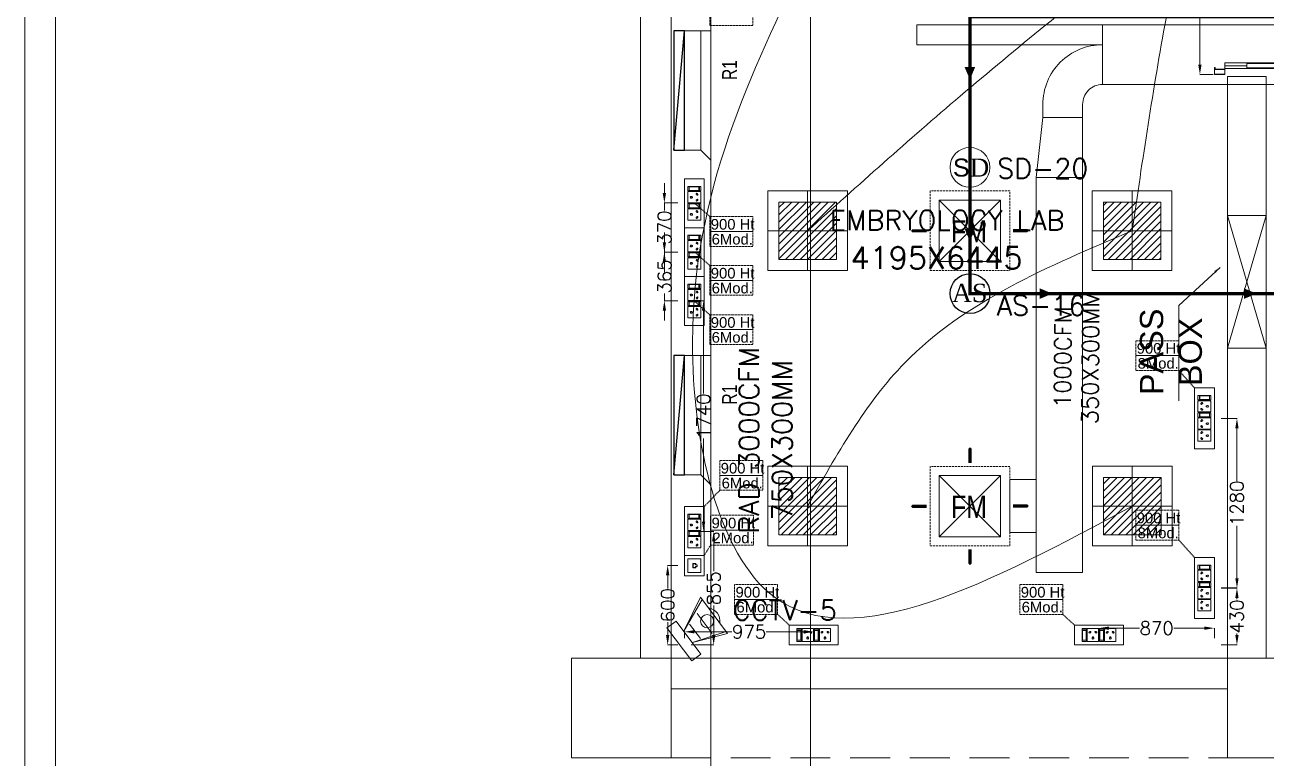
# Model space of a CAD drawing. Extents: x 3505867 to 4040009, y -660366 to -590408.
# Drawn here: x 3505867 to 3515224, y -613707 to -608179 of the extents above; entities that cross this region are included whole.
import ezdxf
from ezdxf.enums import TextEntityAlignment as Align

# ---------------------------------------------------------------- set-up
doc = ezdxf.new("R2010")
doc.units = 0
doc.header["$LTSCALE"] = 6
doc.header["$MEASUREMENT"] = 0
for name, pattern in [('1', [0]), ('CONTINU', [0]), ('DASHED', [0.75, 0.5, -0.25]), ('DASHED2', [0.375, 0.25, -0.125]), ('HIDDEN', [0.375, 0.25, -0.125])]:
    doc.linetypes.add(name, pattern=pattern)
doc.layers.get('0').update_dxf_attribs({"linetype": 'CONTINUOUS', "lineweight": 0})
doc.layers.get('Defpoints').update_dxf_attribs({"linetype": 'CONTINUOUS', "lineweight": 0})
for name, color, linetype, lineweight in [('0 Room description', 6, 'CONTINUOUS', 0), ('0 Room Dimensions', 7, 'CONTINUOUS', 0), ('Chajja', 7, 'CONTINUOUS', 0), ('COL', 5, 'CONTINUOUS', 0), ('DIM', 7, 'CONTINUOUS', 0), ('Double Leaf Door', 4, 'CONTINUOUS', 0), ('ELE- DBS', 1, 'CONTINUOUS', 0), ('ELE-8M 6-16A UPS SOCKET', 223, 'CONTINUOUS', 0), ('ELE-CABLE TRAY', 31, 'CONTINUOUS', 0), ('ELE. 2N0S OF 6-16 UPS SOCKETS', 191, 'CONTINUOUS', 0), ('ELE. DB', 1, 'CONTINUOUS', 0), ('ELE.LAN POINT', 3, 'CONTINUOUS', 0), ('FA-ABOVE SMOKE DETECTOR', 6, 'CONTINUOUS', 25), ('FA-BELOW SMOKE DERECTOR', 1, 'CONTINUOUS', 0), ('FA-FIRE TEXT', 7, 'CONTINUOUS', 0), ('LV.CC CEMARA', 66, 'CONTINUOUS', 0), ('MEP_HVAC_RA_DUCT', 1, 'CONTINUOUS', 0), ('MEP_HVAC_RA_RAISERS', 3, 'CONTINUOUS', 0), ('MEP_HVAC_SUPPLY_AIR_DUCT', 3, 'CONTINUOUS', 0), ('MEP_HVAC_SUPPLY_DIFFUSER', 5, 'CONTINUOUS', 0), ('MEP_HVAC_TEXT', 7, 'CONTINUOUS', 0), ('Supply Diffusers', 3, 'CONTINUOUS', 0), ('TEXT', 5, 'CONTINUOUS', 0), ('WALL', 10, 'CONTINUOUS', 0), ('WIN', 151, 'CONTINUOUS', 0)]:
    doc.layers.add(name, color=color, linetype=linetype, lineweight=lineweight)
for name, color, linetype, lineweight, true_color in [('CFT_LOOPING', 7, '1', 0, 0xd6d600), ('ELE-42W EMERGENCY DOWN LIGHT', 7, 'CONTINUOUS', 0, 0x608ec6), ('ELE-LIGHTING WIRING', 7, 'CONTINUOUS', 0, 0x63d7b6)]:
    doc.layers.add(name, color=color, linetype=linetype, lineweight=lineweight, true_color=true_color)
doc.layers.add('FA-LOOPING', color=200, linetype='CONTINUOUS')
doc.styles.add('ARIAL', font='arial.ttf')
doc.styles.add('ARIEL', font='sanss___.ttf', dxfattribs={"width": 0.75})
doc.styles.add('PDF Times New Roman', font='times.ttf')
doc.styles.add('ROMAN', font='arial.ttf', dxfattribs={"width": 0.8})
doc.styles.add('ROMANS', font='romans.shx')
doc.styles.add('SIMPLEX', font='SIMPLEX')
doc.styles.get("Standard").update_dxf_attribs({"font": 'SIMPLEX'})
doc.styles.add('VERDANA', font='verdana.ttf')
doc.dimstyles.new('AEPL1', dxfattribs={"dimtxt": 100, "dimasz": 75, "dimexe": 1.25, "dimexo": 50, "dimtad": 0, "dimdec": 0, "dimtxsty": 'ROMANS', "dimcen": 2.5, "dimclrd": 7, "dimclre": 7, "dimadec": 0, "dimazin": 0, "dimtfac": 1, "dimtdec": 0, "dimtmove": 0, "dimatfit": 3, "dimfxl": 1, "dimlwd": 0, "dimlwe": 0, "dimarcsym": 0})
doc.dimstyles.new('TEXT', dxfattribs={"dimscale": 0, "dimtxt": 500, "dimasz": 100, "dimexe": 75, "dimexo": 100, "dimgap": 50, "dimtad": 0, "dimdec": 0, "dimzin": 0, "dimdsep": 46, "dimtxsty": 'ARIAL', "dimblk": 'OBLIQUE', "dimcen": 0.09, "dimdle": 100, "dimclrd": 256, "dimclre": 256, "dimclrt": 6, "dimadec": 0, "dimazin": 0, "dimtfac": 1, "dimtdec": 0, "dimtofl": 0, "dimtmove": 2, "dimatfit": 3, "dimfxl": 1, "dimfrac": 2, "dimtolj": 1, "dimtzin": 0, "dimarcsym": 0})

# ---------------------------------------------------------------- blocks, each defined once
blk = doc.blocks.new('_Oblique')
at = {"color": 0, "linetype": 'ByBlock', "lineweight": -2}
blk.add_line((-0.5, -0.5), (0.5, 0.5), dxfattribs=at)
blk = doc.blocks.new('1500x80')
at = {"layer": 'Double Leaf Door'}
for points in [[(99336.2, -25417.9), (99341.1, -25417.9), (99341.1, -25121.4), (99336.2, -25121.4)], [(99379.8, -25121.4), (99374.8, -25121.4), (99374.8, -25417.9), (99379.8, -25417.9)], [(100704.2, -25121.4), (100709.2, -25121.4), (100709.2, -25417.9), (100704.2, -25417.9)], [(100747.8, -25417.9), (100742.9, -25417.9), (100742.9, -25121.4), (100747.8, -25121.4)]]:
    blk.add_hatch(color=6, dxfattribs=at).paths.add_polyline_path(points)
at = {"layer": 'Double Leaf Door', "color": 8}
for p, q in [((99336.2, -24983.1), (99323.7, -24983.1)), ((99336.2, -25581.8), (99336.2, -24927.6)), ((99336.2, -24927.6), (99379.8, -24927.6)), ((99336.2, -24983.1), (99336.2, -25005)), ((99358, -25121.4), (99358, -24927.6)), ((99379.8, -24927.6), (99379.8, -25581.8)), ((100747.8, -24927.6), (100704.2, -24927.6)), ((100704.2, -24927.6), (100704.2, -25581.8)), ((100726, -25121.4), (100726, -24927.6)), ((100747.8, -25581.8), (100747.8, -24927.6)), ((100747.8, -24983.1), (100760.3, -24983.1)), ((100747.8, -24983.1), (100747.8, -25005)), ((99321.8, -24985.1), (99321.8, -25003.1)), ((99323.7, -25005), (99336.2, -25005)), ((100760.3, -25005), (100747.8, -25005)), ((100762.2, -24985.1), (100762.2, -25003.1)), ((99358, -25581.8), (99358, -25417.9)), ((100726, -25581.8), (100726, -25417.9)), ((99292, -25581.8), (99292, -25661.8)), ((99332.2, -25581.8), (99292, -25581.8)), ((99294, -25583.8), (99294, -25659.8)), ((99330.2, -25583.8), (99294, -25583.8)), ((99330.2, -25658.9), (99330.2, -25583.8)), ((99332.2, -25656.9), (99332.2, -25581.8)), ((99379.8, -25581.8), (99336.2, -25581.8)), ((100704.2, -25581.8), (100747.8, -25581.8)), ((100751.8, -25656.9), (100751.8, -25581.8)), ((100751.8, -25581.8), (100792, -25581.8)), ((100753.8, -25658.9), (100753.8, -25583.8)), ((100753.8, -25583.8), (100790, -25583.8)), ((100790, -25583.8), (100790, -25659.8)), ((100792, -25581.8), (100792, -25661.8)), ((99292, -25661.8), (99332.2, -25661.8)), ((99294, -25659.8), (99332.2, -25659.8)), ((99342.1, -25658.9), (99330.2, -25658.9)), ((99344.1, -25656.9), (99332.2, -25656.9)), ((99332.2, -25659.8), (99342.1, -25659.8)), ((99332.2, -25661.8), (99344.1, -25661.8)), ((99342.1, -25659.8), (99342.1, -25658.9)), ((99344.1, -25661.8), (99344.1, -25656.9)), ((100739.9, -25661.8), (100739.9, -25656.9)), ((100739.9, -25656.9), (100751.8, -25656.9)), ((100751.8, -25661.8), (100739.9, -25661.8)), ((100741.9, -25659.8), (100741.9, -25658.9)), ((100741.9, -25658.9), (100753.8, -25658.9)), ((100751.8, -25659.8), (100741.9, -25659.8)), ((100790, -25659.8), (100751.8, -25659.8)), ((100792, -25661.8), (100751.8, -25661.8))]:
    blk.add_line(p, q, dxfattribs=at)
at = {"layer": 'Double Leaf Door', "color": 6}
for p, q in [((99379.8, -25121.4), (99336.2, -25121.4)), ((99336.2, -25121.4), (99336.2, -25417.9)), ((99341.1, -25417.9), (99341.1, -25121.4)), ((99374.8, -25417.9), (99374.8, -25121.4)), ((99379.8, -25417.9), (99379.8, -25121.4)), ((100704.2, -25417.9), (100704.2, -25121.4)), ((100704.2, -25121.4), (100747.8, -25121.4)), ((100709.2, -25417.9), (100709.2, -25121.4)), ((100742.9, -25417.9), (100742.9, -25121.4)), ((100747.8, -25121.4), (100747.8, -25417.9)), ((99336.2, -25417.9), (99379.8, -25417.9)), ((100747.8, -25417.9), (100704.2, -25417.9))]:
    blk.add_line(p, q, dxfattribs=at)
at = {"layer": 'Double Leaf Door', "color": 6, "ltscale": 100}
for p, q in [((99374.8, -25121.4), (99374.8, -25417.9)), ((100709.2, -25121.4), (100709.2, -25417.9))]:
    blk.add_line(p, q, dxfattribs=at)
at = {"layer": 'Double Leaf Door', "color": 6}
for points in [[(99336.2, -25121.4), (99336.2, -25417.9), (99341.1, -25417.9), (99341.1, -25121.4), (99336.2, -25121.4)], [(99379.8, -25121.4), (99379.8, -25417.9), (99374.8, -25417.9), (99374.8, -25121.4), (99379.8, -25121.4)], [(100704.2, -25121.4), (100704.2, -25417.9), (100709.2, -25417.9), (100709.2, -25121.4), (100704.2, -25121.4)], [(100747.8, -25121.4), (100747.8, -25417.9), (100742.9, -25417.9), (100742.9, -25121.4), (100747.8, -25121.4)]]:
    blk.add_lwpolyline(points, dxfattribs=at)
at = {"layer": 'Double Leaf Door', "ltscale": 5000}
for points in [[(99336.2, -25121.4), (99336.2, -25417.9), (99341.1, -25417.9), (99341.1, -25121.4), (99336.2, -25121.4)], [(100747.8, -25121.4), (100747.8, -25417.9), (100742.9, -25417.9), (100742.9, -25121.4), (100747.8, -25121.4)]]:
    blk.add_lwpolyline(points, dxfattribs=at)
at = {"layer": 'Double Leaf Door', "color": 8}
for centre, radius, start, end in [((99323.7, -24985.1), 1.98, 90, 180), ((99175.8, -25796.3), 892.3, 13.90597, 76.78637), ((100908.2, -25796.3), 892.3, 103.21363, 166.09403), ((100760.3, -24985.1), 1.98, 0, 90), ((99321.8, -24994.1), 3.72, 90, 270), ((99323.7, -25003.1), 1.98, 180, 270), ((100760.3, -25003.1), 1.98, 270, 0), ((100762.2, -24994.1), 3.72, 270, 90)]:
    blk.add_arc(centre, radius, start, end, dxfattribs=at)
blk = doc.blocks.new('*D610')
at = {"layer": 'Defpoints', "color": 0, "linetype": 'ByBlock', "transparency": 16777216}
for p in [(-29068.9, 6885.2), (-28920, 6885.2), (-28920, 5385.2)]:
    blk.add_point(p, dxfattribs=at)
at = {"layer": 'DIM', "color": 7, "linetype": 'ByBlock', "lineweight": 0, "transparency": 16777216}
for p, q in [((-28970, 6885.2), (-29070.1, 6885.2)), ((-29068.9, 6810.2), (-29068.9, 6304.8)), ((-29068.9, 5460.2), (-29068.9, 5965.5)), ((-28970, 5385.2), (-29070.1, 5385.2))]:
    blk.add_line(p, q, dxfattribs=at)
at = {"layer": 'DIM', "color": 7, "linetype": 'ByBlock', "transparency": 16777216}
for points in [[(-29081.4, 6810.2), (-29056.4, 6810.2), (-29068.9, 6885.2)], [(-29081.4, 5460.2), (-29056.4, 5460.2), (-29068.9, 5385.2)]]:
    blk.add_solid(points, dxfattribs=at)
at = {"layer": 'DIM', "color": 0, "linetype": 'ByBlock', "transparency": 16777216, "insert": (-29068.9, 6135.2), "char_height": 100, "attachment_point": 5, "rotation": 90, "style": 'ROMANS'}
blk.add_mtext('1500', dxfattribs=at)
blk = doc.blocks.new('5Y3AQY')
at = {"layer": 'ELE. 2N0S OF 6-16 UPS SOCKETS', "color": 72, "lineweight": 0}
for p, q in [((-311.5, -26.5), (-277.7, -26.5)), ((-311.5, -123.5), (-311.5, -26.5)), ((-311.5, -123.5), (-311.5, -26.5)), ((-308.7, -37), (-280.5, -37)), ((-308.7, -113), (-308.7, -37)), ((-308.7, -40.4), (-280.5, -40.4)), ((-280.5, -37), (-280.5, -113)), ((-277.7, -26.5), (-277.7, -123.5)), ((-272.1, -26.5), (-272.1, -123.5)), ((-187.1, -26.5), (-272.1, -26.5)), ((-187.1, -123.5), (-187.1, -26.5)), ((-181.4, -26.5), (-147.6, -26.5)), ((-181.4, -123.5), (-181.4, -26.5)), ((-181.4, -123.5), (-181.4, -26.5)), ((-178.6, -37), (-150.4, -37)), ((-178.6, -113), (-178.6, -37)), ((-178.6, -40.4), (-150.4, -40.4)), ((-150.4, -37), (-150.4, -113)), ((-147.6, -26.5), (-147.6, -123.5)), ((-57, -26.5), (-142, -26.5)), ((-142, -26.5), (-142, -123.5)), ((-57, -123.5), (-57, -26.5)), ((-311.5, -123.5), (-277.7, -123.5)), ((-277.7, -123.5), (-311.5, -123.5)), ((-280.5, -113), (-308.7, -113)), ((-272.1, -123.5), (-187.1, -123.5)), ((-181.4, -123.5), (-147.6, -123.5)), ((-147.6, -123.5), (-181.4, -123.5)), ((-150.4, -113), (-178.6, -113)), ((-142, -123.5), (-57, -123.5))]:
    blk.add_line(p, q, dxfattribs=at)
blk.add_lwpolyline([(-368.5, 0), (0, 0), (0, -150), (-368.5, -150)], close=True, dxfattribs=at)
for centre, radius, start, end in [((-253.8, -56.1), 5.7, 87.48997, 354.73109), ((-249.3, -52.1), 4.6, 284.90486, 157.31619), ((-229.6, -92.3), 4.22, 341.40312, 198.59688), ((-209.8, -52.1), 4.6, 22.68381, 255.09514), ((-205.3, -56.1), 5.7, 185.26891, 92.51003), ((-123.7, -56.1), 5.7, 87.48997, 354.73109), ((-119.2, -52.1), 4.6, 284.90486, 157.31619), ((-99.5, -92.3), 4.22, 341.40312, 198.59688), ((-79.7, -52.1), 4.6, 22.68381, 255.09514), ((-75.2, -56.1), 5.7, 185.26891, 92.51003), ((-229.6, -99), 6.62, 127.15837, 52.84163), ((-99.5, -99), 6.62, 127.15837, 52.84163)]:
    blk.add_arc(centre, radius, start, end, dxfattribs=at)
blk = doc.blocks.new('543E')
at = {"layer": 'ELE. 2N0S OF 6-16 UPS SOCKETS', "color": 72, "linetype": 'ByBlock', "lineweight": 0}
for p, q in [((-123.5, -57), (-123.5, -90.8)), ((-26.5, -57), (-123.5, -57)), ((-26.5, -57), (-123.5, -57)), ((-123.5, -90.8), (-26.5, -90.8)), ((-113, -59.8), (-113, -88)), ((-37, -59.8), (-113, -59.8)), ((-113, -88), (-37, -88)), ((-109.6, -59.8), (-109.6, -88)), ((-37, -88), (-37, -59.8)), ((-26.5, -57), (-26.5, -90.8)), ((-26.5, -90.8), (-26.5, -57)), ((-123.5, -96.4), (-26.5, -96.4)), ((-123.5, -181.4), (-123.5, -96.4)), ((-26.5, -181.4), (-123.5, -181.4)), ((-123.5, -187.1), (-123.5, -220.9)), ((-26.5, -187.1), (-123.5, -187.1)), ((-26.5, -187.1), (-123.5, -187.1)), ((-26.5, -96.4), (-26.5, -181.4)), ((-26.5, -187.1), (-26.5, -220.9)), ((-26.5, -220.9), (-26.5, -187.1)), ((-123.5, -220.9), (-26.5, -220.9)), ((-123.5, -311.5), (-123.5, -226.5)), ((-123.5, -226.5), (-26.5, -226.5)), ((-113, -189.9), (-113, -218)), ((-37, -189.9), (-113, -189.9)), ((-113, -218), (-37, -218)), ((-109.6, -189.9), (-109.6, -218)), ((-37, -218), (-37, -189.9)), ((-26.5, -226.5), (-26.5, -311.5)), ((-26.5, -311.5), (-123.5, -311.5)), ((-123.5, -402.2), (-123.5, -317.1)), ((-123.5, -317.1), (-26.5, -317.1)), ((-26.5, -317.1), (-26.5, -402.2)), ((-26.5, -402.2), (-123.5, -402.2))]:
    blk.add_line(p, q, dxfattribs=at)
blk.add_lwpolyline([(-150, 0), (-150, -459.1), (0, -459.1), (0, 0)], close=True, dxfattribs=at)
for centre, radius, start, end in [((-97.9, -119.2), 4.6, 112.68381, 345.09514), ((-97.9, -158.6), 4.6, 14.90486, 247.31619), ((-93.9, -114.7), 5.7, 275.26891, 182.51003), ((-93.9, -163.1), 5.7, 177.48997, 84.73109), ((-57.7, -138.9), 4.22, 71.40312, 288.59688), ((-51, -138.9), 6.62, 217.15837, 142.84163), ((-97.9, -249.3), 4.6, 112.68381, 345.09514), ((-93.9, -244.8), 5.7, 275.26891, 182.51003), ((-57.7, -269), 4.22, 71.40312, 288.59688), ((-51, -269), 6.62, 217.15837, 142.84163), ((-97.9, -288.7), 4.6, 14.90486, 247.31619), ((-97.9, -339.9), 4.6, 112.68381, 345.09514), ((-93.9, -293.2), 5.7, 177.48997, 84.73109), ((-93.9, -335.4), 5.7, 275.26891, 182.51003), ((-57.7, -359.7), 4.22, 71.40312, 288.59688), ((-51, -359.7), 6.62, 217.15837, 142.84163), ((-97.9, -379.4), 4.6, 14.90486, 247.31619), ((-93.9, -383.9), 5.7, 177.48997, 84.73109)]:
    blk.add_arc(centre, radius, start, end, dxfattribs=at)
blk = doc.blocks.new('*D425')
at = {"layer": 'Defpoints', "color": 0, "linetype": 'ByBlock', "transparency": 16777216}
for p in [(4845, 2557.9), (4845, 1277.6), (5015.2, 1277.6)]:
    blk.add_point(p, dxfattribs=at)
at = {"layer": 'ELE-CABLE TRAY', "color": 7, "linetype": 'ByBlock', "lineweight": 0, "transparency": 16777216}
for p, q in [((4895, 2557.9), (5016.4, 2557.9)), ((5015.2, 2482.9), (5015.2, 2087.4)), ((5015.2, 1352.6), (5015.2, 1748.1)), ((4895, 1277.6), (5016.4, 1277.6))]:
    blk.add_line(p, q, dxfattribs=at)
at = {"layer": 'ELE-CABLE TRAY', "color": 7, "linetype": 'ByBlock', "transparency": 16777216}
for points in [[(5027.7, 2482.9), (5002.7, 2482.9), (5015.2, 2557.9)], [(5002.7, 1352.6), (5027.7, 1352.6), (5015.2, 1277.6)]]:
    blk.add_solid(points, dxfattribs=at)
at = {"layer": 'ELE-CABLE TRAY', "color": 0, "linetype": 'ByBlock', "transparency": 16777216, "insert": (5015.2, 1917.7), "char_height": 100, "attachment_point": 5, "rotation": 90, "style": 'ROMANS'}
blk.add_mtext('1280', dxfattribs=at)
blk = doc.blocks.new('*D426')
at = {"layer": 'Defpoints', "color": 0, "linetype": 'ByBlock', "transparency": 16777216}
for p in [(4845, 1279.6), (4845, 850), (5015.2, 850)]:
    blk.add_point(p, dxfattribs=at)
at = {"layer": 'ELE-CABLE TRAY', "color": 7, "linetype": 'ByBlock', "lineweight": 0, "transparency": 16777216}
for p, q in [((4895, 1279.6), (5016.4, 1279.6)), ((5015.2, 1204.6), (5015.2, 1194)), ((4895, 850), (5016.4, 850)), ((5015.2, 925), (5015.2, 935.6))]:
    blk.add_line(p, q, dxfattribs=at)
at = {"layer": 'ELE-CABLE TRAY', "color": 7, "linetype": 'ByBlock', "transparency": 16777216}
for points in [[(5027.7, 1204.6), (5002.7, 1204.6), (5015.2, 1279.6)], [(5002.7, 925), (5027.7, 925), (5015.2, 850)]]:
    blk.add_solid(points, dxfattribs=at)
at = {"layer": 'ELE-CABLE TRAY', "color": 0, "linetype": 'ByBlock', "transparency": 16777216, "insert": (5015.2, 1064.8), "char_height": 100, "attachment_point": 5, "rotation": 90, "style": 'ROMANS'}
blk.add_mtext('430', dxfattribs=at)
blk = doc.blocks.new('*D427')
at = {"layer": 'Defpoints', "color": 0, "linetype": 'ByBlock', "transparency": 16777216}
for p in [(3975, 976.6), (3975, 850), (4845, 850)]:
    blk.add_point(p, dxfattribs=at)
at = {"layer": 'ELE-CABLE TRAY', "color": 7, "linetype": 'ByBlock', "lineweight": 0, "transparency": 16777216}
for p, q in [((3975, 900), (3975, 977.8)), ((4050, 976.6), (4280.8, 976.6)), ((4770, 976.6), (4539.2, 976.6)), ((4845, 900), (4845, 977.8))]:
    blk.add_line(p, q, dxfattribs=at)
at = {"layer": 'ELE-CABLE TRAY', "color": 7, "linetype": 'ByBlock', "transparency": 16777216}
for points in [[(4050, 989.1), (4050, 964.1), (3975, 976.6)], [(4770, 964.1), (4770, 989.1), (4845, 976.6)]]:
    blk.add_solid(points, dxfattribs=at)
at = {"layer": 'ELE-CABLE TRAY', "color": 0, "linetype": 'ByBlock', "transparency": 16777216, "insert": (4410, 976.6), "char_height": 100, "attachment_point": 5, "style": 'ROMANS'}
blk.add_mtext('870', dxfattribs=at)
blk = doc.blocks.new('*D428')
at = {"layer": 'Defpoints', "color": 0, "linetype": 'ByBlock', "transparency": 16777216}
for p in [(1825, 949.2), (850, 850), (1825, 850)]:
    blk.add_point(p, dxfattribs=at)
at = {"layer": 'ELE-CABLE TRAY', "color": 7, "linetype": 'ByBlock', "lineweight": 0, "transparency": 16777216}
for p, q in [((850, 900), (850, 950.5)), ((925, 949.2), (1208.3, 949.2)), ((1750, 949.2), (1466.7, 949.2)), ((1825, 900), (1825, 950.5))]:
    blk.add_line(p, q, dxfattribs=at)
at = {"layer": 'ELE-CABLE TRAY', "color": 7, "linetype": 'ByBlock', "transparency": 16777216}
for points in [[(925, 961.7), (925, 936.7), (850, 949.2)], [(1750, 936.7), (1750, 961.7), (1825, 949.2)]]:
    blk.add_solid(points, dxfattribs=at)
at = {"layer": 'ELE-CABLE TRAY', "color": 0, "linetype": 'ByBlock', "transparency": 16777216, "insert": (1337.5, 949.2), "char_height": 100, "attachment_point": 5, "style": 'ROMANS'}
blk.add_mtext('975', dxfattribs=at)
blk = doc.blocks.new('*D429')
at = {"layer": 'Defpoints', "color": 0, "linetype": 'ByBlock', "transparency": 16777216}
for p in [(850, 1704.9), (1070.7, 1704.9), (850, 850)]:
    blk.add_point(p, dxfattribs=at)
at = {"layer": 'ELE-CABLE TRAY', "color": 7, "linetype": 'ByBlock', "lineweight": 0, "transparency": 16777216}
for p, q in [((900, 1704.9), (1071.9, 1704.9)), ((1070.7, 1629.9), (1070.7, 1406.6)), ((1070.7, 925), (1070.7, 1148.2)), ((900, 850), (1071.9, 850))]:
    blk.add_line(p, q, dxfattribs=at)
at = {"layer": 'ELE-CABLE TRAY', "color": 7, "linetype": 'ByBlock', "transparency": 16777216}
for points in [[(1083.2, 1629.9), (1058.2, 1629.9), (1070.7, 1704.9)], [(1058.2, 925), (1083.2, 925), (1070.7, 850)]]:
    blk.add_solid(points, dxfattribs=at)
at = {"layer": 'ELE-CABLE TRAY', "color": 0, "linetype": 'ByBlock', "transparency": 16777216, "insert": (1070.7, 1277.4), "char_height": 100, "attachment_point": 5, "rotation": 90, "style": 'ROMANS'}
blk.add_mtext('855', dxfattribs=at)
blk = doc.blocks.new('*D430')
at = {"layer": 'Defpoints', "color": 0, "linetype": 'ByBlock', "transparency": 16777216}
for p in [(850, 3444.7), (994.4, 3444.7), (850, 1704.9)]:
    blk.add_point(p, dxfattribs=at)
at = {"layer": 'ELE-CABLE TRAY', "color": 7, "linetype": 'ByBlock', "lineweight": 0, "transparency": 16777216}
for p, q in [((900, 3444.7), (995.6, 3444.7)), ((994.4, 3369.7), (994.4, 2744.5)), ((994.4, 1779.9), (994.4, 2405.1)), ((900, 1704.9), (995.6, 1704.9))]:
    blk.add_line(p, q, dxfattribs=at)
at = {"layer": 'ELE-CABLE TRAY', "color": 7, "linetype": 'ByBlock', "transparency": 16777216}
for points in [[(1006.9, 3369.7), (981.9, 3369.7), (994.4, 3444.7)], [(981.9, 1779.9), (1006.9, 1779.9), (994.4, 1704.9)]]:
    blk.add_solid(points, dxfattribs=at)
at = {"layer": 'ELE-CABLE TRAY', "color": 0, "linetype": 'ByBlock', "transparency": 16777216, "insert": (994.4, 2574.8), "char_height": 100, "attachment_point": 5, "rotation": 90, "style": 'ROMANS'}
blk.add_mtext('1740', dxfattribs=at)
blk = doc.blocks.new('*D431')
at = {"layer": 'Defpoints', "color": 0, "linetype": 'ByBlock', "transparency": 16777216}
for p in [(699, 3810.2), (850, 3810.2), (850, 3444.7)]:
    blk.add_point(p, dxfattribs=at)
at = {"layer": 'ELE-CABLE TRAY', "color": 7, "linetype": 'ByBlock', "lineweight": 0, "transparency": 16777216}
for p, q in [((699, 3885.2), (699, 3960.2)), ((800, 3810.2), (697.8, 3810.2)), ((699, 3810.2), (699, 3756.6)), ((699, 3444.7), (699, 3498.2)), ((800, 3444.7), (697.8, 3444.7)), ((699, 3369.7), (699, 3294.7))]:
    blk.add_line(p, q, dxfattribs=at)
at = {"layer": 'ELE-CABLE TRAY', "color": 7, "linetype": 'ByBlock', "transparency": 16777216}
for points in [[(686.5, 3885.2), (711.5, 3885.2), (699, 3810.2)], [(711.5, 3369.7), (686.5, 3369.7), (699, 3444.7)]]:
    blk.add_solid(points, dxfattribs=at)
at = {"layer": 'ELE-CABLE TRAY', "color": 0, "linetype": 'ByBlock', "transparency": 16777216, "insert": (699, 3627.4), "char_height": 100, "attachment_point": 5, "rotation": 90, "style": 'ROMANS'}
blk.add_mtext('365', dxfattribs=at)
blk = doc.blocks.new('*D432')
at = {"layer": 'Defpoints', "color": 0, "linetype": 'ByBlock', "transparency": 16777216}
for p in [(699, 4181.7), (850, 4181.7), (850, 3811.2)]:
    blk.add_point(p, dxfattribs=at)
at = {"layer": 'ELE-CABLE TRAY', "color": 7, "linetype": 'ByBlock', "lineweight": 0, "transparency": 16777216}
for p, q in [((699, 4256.7), (699, 4331.7)), ((800, 4181.7), (697.8, 4181.7)), ((699, 4181.7), (699, 4125.6)), ((699, 3811.2), (699, 3867.2)), ((800, 3811.2), (697.8, 3811.2)), ((699, 3736.2), (699, 3661.2))]:
    blk.add_line(p, q, dxfattribs=at)
at = {"layer": 'ELE-CABLE TRAY', "color": 7, "linetype": 'ByBlock', "transparency": 16777216}
for points in [[(686.5, 4256.7), (711.5, 4256.7), (699, 4181.7)], [(711.5, 3736.2), (686.5, 3736.2), (699, 3811.2)]]:
    blk.add_solid(points, dxfattribs=at)
at = {"layer": 'ELE-CABLE TRAY', "color": 0, "linetype": 'ByBlock', "transparency": 16777216, "insert": (699, 3996.4), "char_height": 100, "attachment_point": 5, "rotation": 90, "style": 'ROMANS'}
blk.add_mtext('370', dxfattribs=at)
blk = doc.blocks.new('54W EME')
at = {"layer": 'ELE-42W EMERGENCY DOWN LIGHT'}
h = blk.add_hatch(dxfattribs=at)
h.set_pattern_fill('ANSI31', color=8, scale=312.5, style=0)
h.paths.add_polyline_path([(-216.4, -216.4), (-216.4, 216.4), (216.4, 216.4), (216.4, -216.4)])
for p, q in [((0, 300), (0, -300)), ((-300, 0), (300, 0))]:
    blk.add_line(p, q, dxfattribs=at)
for points in [[(-300, -300), (-300, 300), (300, 300), (300, -300)], [(-216.4, -216.4), (-216.4, 216.4), (216.4, 216.4), (216.4, -216.4)]]:
    blk.add_lwpolyline(points, close=True, dxfattribs=at)
blk = doc.blocks.new('WETRWER')
at = {"layer": 'ELE-LIGHTING WIRING', "color": 254, "linetype": 'ByBlock'}
for points in [[(-22807.2, 7064.3), (-23064.5, 5807.4), (-23320, 4207.7)], [(-25766, 6283.7), (-26633.8, 3368.5), (-26015.8, 1445.6), (-23318.6, 2131.7)], [(-23320, 6283.7), (-24616, 5222.7), (-25766, 4207.7)], [(-25766, 2131.7), (-25032.5, 3213), (-23320, 4207.7)]]:
    blk.add_spline(points, degree=3, dxfattribs=at)
at = {"layer": 'ELE-42W EMERGENCY DOWN LIGHT', "linetype": 'ByBlock'}
for p in [(-25766, 4207.7), (-23320, 4207.7), (-25766, 2131.7), (-23318.6, 2131.7)]:
    blk.add_blockref('54W EME', p, dxfattribs=at)
blk = doc.blocks.new('CC CEMARA')
at = {"layer": 'LV.CC CEMARA', "linetype": 'ByBlock'}
for p, q in [((46.7, -104.5), (105.3, -34.9)), ((239.6, -66.6), (64.7, -12.2)), ((232.1, -75.7), (64.7, -12.2)), ((81.3, -159.1), (162.8, -62.4)), ((94.5, -242.4), (18.6, -67.1)), ((18.6, -67.1), (104.2, -230.6)), ((94.5, -242.4), (239.6, -66.6))]:
    blk.add_line(p, q, dxfattribs=at)
blk.add_lwpolyline([(110.8, 42.8), (66.4, 79.7), (-66.4, -79.7), (-22, -116.7)], close=True, dxfattribs=at)
blk.add_circle((133.5, -123.5), 32.9, dxfattribs=at)
blk.add_arc((131.6, -123.6), 66.7, 275.37023, 5.54124, dxfattribs=at)
blk = doc.blocks.new('Voice')
at = {"layer": 'ELE.LAN POINT', "color": 6}
for points in [[(0, -31.8), (127.9, -31.8), (127.9, 92), (0, 92)], [(21.9, -10), (106, -10), (106, 70.1), (21.9, 70.1)], [(77.3, 21.4), (69.7, 21.4), (69.7, 11.7), (58.1, 11.7), (58.1, 21.4), (50.6, 21.4), (50.6, 38.7), (77.3, 38.7)], [(75.9, 22.8), (68.4, 22.8), (68.4, 13), (59.5, 13), (59.5, 22.8), (52, 22.8), (52, 37.4), (75.9, 37.4)]]:
    blk.add_lwpolyline(points, close=True, dxfattribs=at)
blk = doc.blocks.new('*D312')
at = {"layer": 'Defpoints', "color": 0, "linetype": 'ByBlock', "transparency": 16777216}
for p in [(-26821.2, 1684.8), (-26695, 1684.8), (-26695, 1085.2)]:
    blk.add_point(p, dxfattribs=at)
at = {"layer": 'ELE-CABLE TRAY', "color": 7, "linetype": 'ByBlock', "lineweight": 0, "transparency": 16777216}
for p, q in [((-26745, 1684.8), (-26822.5, 1684.8)), ((-26821.2, 1609.8), (-26821.2, 1511.8)), ((-26821.2, 1160.2), (-26821.2, 1258.2)), ((-26745, 1085.2), (-26822.5, 1085.2))]:
    blk.add_line(p, q, dxfattribs=at)
at = {"layer": 'ELE-CABLE TRAY', "color": 7, "linetype": 'ByBlock', "transparency": 16777216}
for points in [[(-26808.7, 1609.8), (-26833.7, 1609.8), (-26821.2, 1684.8)], [(-26833.7, 1160.2), (-26808.7, 1160.2), (-26821.2, 1085.2)]]:
    blk.add_solid(points, dxfattribs=at)
at = {"layer": 'ELE-CABLE TRAY', "color": 0, "linetype": 'ByBlock', "transparency": 16777216, "insert": (-26821.2, 1385), "char_height": 100, "attachment_point": 5, "rotation": 90, "style": 'ROMANS'}
blk.add_mtext('600', dxfattribs=at)
blk = doc.blocks.new('SMOKE DETECTOR')
at = {"layer": 'FA-BELOW SMOKE DERECTOR', "color": 7}
blk.add_circle((931029, -118294), 166, dxfattribs=at)
at = {"layer": 'FA-BELOW SMOKE DERECTOR', "insert": (930887, -118373), "char_height": 150, "attachment_point": 7, "style": 'PDF Times New Roman'}
blk.add_mtext('{\\fArial|b0|i0|c0|p34;S}D', dxfattribs=at)
blk = doc.blocks.new('above smoke detector')
at = {"layer": 'FA-ABOVE SMOKE DETECTOR', "color": 7}
blk.add_circle((0, 0), 300, dxfattribs=at)
at = {"layer": 'FA-ABOVE SMOKE DETECTOR', "color": 53, "style": 'PDF Times New Roman'}
blk.add_text('AS', height=277.4, dxfattribs=at).set_placement((-274, -128))
blk = doc.blocks.new('DSFREWR')
at = {"layer": 'FA-LOOPING', "linetype": 'ByBlock', "const_width": 25}
blk.add_lwpolyline([(-12707.5, 9647.3), (-18975, 9647.3), (-18975, 9200.2), (-21212.5, 9200.2), (-21212.5, 10612.1), (-22370.9, 10612.1), (-22370.9, 10294.6), (-21601.6, 10294.6), (-21601.6, 5820.2), (-24543, 5820.2), (-24543, 3733.6), (-20348.4, 3733.6), (-20348.4, 4706.7), (-16185, 4706.7), (-16185, 4227.7), (-15870.4, 4227.7), (-15870.4, 6646.5), (-10895, 6646.5)], dxfattribs=at)
at = {"layer": 'FA-LOOPING', "color": 200, "linetype": 'CONTINU'}
for points in [[(-24543, 5442, 80.4, 0, 0), (-24543, 5347.2, 0, 0, 0)], [(-24543, 4222.9, 80.4, 0, 0), (-24543, 4128, 0, 0, 0)], [(-24017.2, 3733.6, 80.4, 0, 0), (-23922.3, 3733.6, 0, 0, 0)], [(-22477.8, 3733.6, 80.4, 0, 0), (-22383, 3733.6, 0, 0, 0)]]:
    blk.add_lwpolyline(points, format="xyseb", dxfattribs=at)
at = {"layer": 'FA-ABOVE SMOKE DETECTOR', "xscale": 0.4999999999993358, "yscale": 0.4999999999993358, "zscale": 0.4999999999993358}
blk.add_blockref('above smoke detector', (-24542, 3733.6), dxfattribs=at)
at = {"layer": 'FA-BELOW SMOKE DERECTOR', "color": 6, "xscale": 0.9035551315104862, "yscale": 0.9035551315104862, "zscale": 0.9035551315104862}
blk.add_blockref('SMOKE DETECTOR', (-865778.8, 111570.6), dxfattribs=at)
at = {"layer": 'FA-FIRE TEXT', "color": 200, "linetype": 'CONTINU', "char_height": 150, "width": 349.838, "attachment_point": 1, "style": 'ROMANS'}
for s, insert in [('{\\C256;SD-20}', (-24337.7, 4751.7)), ('{\\C256;AS-16}', (-24340.9, 3718.8))]:
    blk.add_mtext(s, dxfattribs=dict(at, insert=insert))
blk = doc.blocks.new('FM3')
at = {"layer": 'Supply Diffusers'}
for p, q in [((234.6, -234.9), (-235.4, 235.1)), ((-235.4, -234.9), (234.6, 235.1))]:
    blk.add_line(p, q, dxfattribs=at)
at = {"layer": 'Supply Diffusers', "color": 7}
for points in [[(0.6, 451.1, 0, 150, 0), (0.6, 390.6, 25, 25, 0), (0.6, 330.1, 25, 25, 0)], [(-451.4, -0.9, 0, 150, 0), (-390.9, -0.9, 25, 25, 0), (-330.4, -0.9, 25, 25, 0)], [(450.6, 1.1, 0, 150, 0), (390.1, 1.1, 25, 25, 0), (329.6, 1.1, 25, 25, 0)], [(0.6, -450.9, 0, 150, 0), (0.6, -390.4, 25, 25, 0), (0.6, -329.9, 25, 25, 0)]]:
    blk.add_lwpolyline(points, format="xyseb", dxfattribs=at)
at = {"layer": 'Supply Diffusers', "linetype": 'DASHED', "ltscale": 5}
blk.add_lwpolyline([(-305.4, -304.9), (304.6, -304.9), (304.6, 305.1), (-305.4, 305.1)], close=True, dxfattribs=at)
at = {"layer": 'Supply Diffusers'}
blk.add_lwpolyline([(-235.4, -234.9), (234.6, -234.9), (234.6, 235.1), (-235.4, 235.1)], close=True, dxfattribs=at)
at = {"layer": 'Supply Diffusers', "style": 'ROMAN', "width": 0.8}
blk.add_text('FM', height=170, dxfattribs=at).set_placement((-144.4, -89.7))
blk = doc.blocks.new('SA DIFFUSER 600X600MM')
at = {"layer": 'Supply Diffusers', "color": 1, "xscale": 0.9836065573758823, "yscale": 0.9836065573758823, "zscale": 0.9836065573758823}
blk.add_blockref('FM3', (1302829.9, -127949.5, 14384.8), dxfattribs=at)
blk = doc.blocks.new('RA_RAISER')
at = {"layer": 'MEP_HVAC_RA_RAISERS', "lineweight": 25}
blk.add_line((3561965.8, -606672.8), (3562865.8, -606752.8), dxfattribs=at)
blk.add_lwpolyline([(3562865.8, -606672.8), (3561965.8, -606672.8), (3561965.8, -606752.8), (3562865.8, -606752.8)], close=True, dxfattribs=at)
blk.add_lwpolyline([(3562415.8, -606784, 0, 66.4, 0), (3562415.8, -606861.5, 0, 0, 0), (3562415.8, -606988.1, 0, 0, 0), (3562515.9, -606988.1, 0, 0, 0), (3562240.8, -607052.5, 0, 0, 0), (3562393.1, -607052.5, 0, 0, 0), (3562393.1, -607148, 0, 0, 0)], format="xyseb", dxfattribs=at)
at = {"layer": 'MEP_HVAC_RA_RAISERS', "lineweight": 25, "insert": (3562494.5, -607037.4), "char_height": 112.5, "width": 174.151, "attachment_point": 1, "style": 'ARIEL'}
blk.add_mtext('R1', dxfattribs=at)
blk = doc.blocks.new('CIVIL IVF')
at = {"layer": 'Chajja', "color": 8, "linetype": 'HIDDEN', "ltscale": 200}
blk.add_line((-33055, 235.2), (-10540, 235.2), dxfattribs=at)
at = {"layer": 'COL', "color": 8}
for points in [[(-33805, 985.2), (-33055, 985.2), (-33055, 235.2), (-33805, 235.2)], [(-28860, 235.2), (-28190, 235.2), (-28190, 985.2), (-28860, 985.2)]]:
    blk.add_lwpolyline(points, close=True, dxfattribs=at)
at = {"layer": 'WALL', "color": 8, "linetype": 'ByBlock'}
for p, q in [((-33285, 6910.2), (-33285, 985.2)), ((-33285, 6910.2), (-33285, 985.2)), ((-33055, 6910.2), (-33055, 985.2)), ((-33055, 6910.2), (-33055, 985.2)), ((-28860, 5370.2), (-28860, 4322.7)), ((-28860, 5370.2), (-28570, 5370.2)), ((-28570, 5370.2), (-28570, 4322.7)), ((-28860, 3322.7), (-28860, 985.2)), ((-28570, 3322.7), (-28570, 985.2)), ((-33055, 985.2), (-28860, 985.2)), ((-33055, 755.2), (-28860, 755.2))]:
    blk.add_line(p, q, dxfattribs=at)
at = {"layer": 'WIN', "color": 8, "linetype": 'Continuous'}
for p, q in [((-28570, 3322.7), (-28860, 4322.7)), ((-28860, 3322.7), (-28570, 4322.7))]:
    blk.add_line(p, q, dxfattribs=at)
blk.add_lwpolyline([(-28860, 3322.7), (-28570, 3322.7), (-28570, 4322.7), (-28860, 4322.7)], close=True, dxfattribs=at)
at = {"layer": 'Double Leaf Door', "color": 8, "rotation": 270}
blk.add_blockref('1500x80', (-3298.2, 106177.2), dxfattribs=at)
at = {"layer": '0 Room description', "color": 8, "style": 'SIMPLEX'}
blk.add_text('EMBRYOLOGY LAB', height=150, dxfattribs=at).set_placement((-30975.6, 4286.1, -1610551), align=Align.MIDDLE)
at = {"layer": '0 Room Dimensions', "color": 8, "lineweight": 0, "style": 'SIMPLEX'}
blk.add_text('4195X6445', height=168, dxfattribs=at).set_placement((-31702.5, 3919.4, 241159.2))
at = {"layer": 'DIM', "color": 8, "linetype": 'Continuous', "insert": (-29286.4, 3294.5, -101230.8), "char_height": 175, "width": 1149.25, "attachment_point": 5, "rotation": 90, "style": 'ARIAL'}
blk.add_mtext('PASS BOX', dxfattribs=at)
at = {"layer": 'DIM', "color": 8, "linetype": 'ByBlock'}
dim = blk.add_linear_dim(base=(-29068.9, 6885.2), p1=(-28920, 5385.2), p2=(-28920, 6885.2), angle=90, dimstyle='AEPL1', dxfattribs=at)
dim.commit()
dim.dimension.update_dxf_attribs({"geometry": '*D610', "text_midpoint": (-29068.9, 6135.2), "dimtype": 160})
at = {"layer": 'WIN', "color": 8, "linetype": 'Continuous'}
blk.add_leader([(-28917.6, 3931.5, -101230.8), (-29229.1, 3643, -101230.8), (-29229.1, 2925.2, -101230.8)], dimstyle='TEXT', override={"dimscale": 1, "dimtxt": 200, "dimasz": 50, "dimfxl": 0.18}, dxfattribs=at)
blk = doc.blocks.new('SFDS')
at = {"layer": 'CFT_LOOPING', "color": 7, "linetype": 'DASHED2', "ltscale": 5}
for p, q in [((1041.3, 4079), (925, 4182.5)), ((1041.3, 3710.5), (925, 3814)), ((1041.3, 3339.2), (925, 3442.7)), ((4576.9, 2918.6), (4695, 2787.5)), ((1116.3, 2015.6), (1000, 1893.9)), ((4576.9, 1640.3), (4695, 1509.1)), ((1552.8, 1080.8), (1640.8, 1000)), ((3702.8, 1080.8), (3790.8, 1000))]:
    blk.add_line(p, q, dxfattribs=at)
for points in [[(1041.3, 5631.8), (1366.1, 5631.8), (1366.1, 5519.3), (1041.3, 5519.3)], [(1041.3, 4079), (1366.1, 4079), (1366.1, 3966.5), (1041.3, 3966.5)], [(1041.3, 3966.5), (1366.1, 3966.5), (1366.1, 3854), (1041.3, 3854)], [(1041.3, 3710.5), (1366.1, 3710.5), (1366.1, 3598), (1041.3, 3598)], [(1041.3, 3598), (1366.1, 3598), (1366.1, 3485.5), (1041.3, 3485.5)], [(1041.3, 3339.2), (1366.1, 3339.2), (1366.1, 3226.7), (1041.3, 3226.7)], [(1041.3, 3226.7), (1366.1, 3226.7), (1366.1, 3114.2), (1041.3, 3114.2)], [(1116.3, 2240.6), (1441.1, 2240.6), (1441.1, 2128.1), (1116.3, 2128.1)], [(1116.3, 2128.1), (1441.1, 2128.1), (1441.1, 2015.6), (1116.3, 2015.6)], [(4252, 1865.3), (4576.9, 1865.3), (4576.9, 1752.8), (4252, 1752.8)], [(4252, 1752.8), (4576.9, 1752.8), (4576.9, 1640.3), (4252, 1640.3)], [(1228, 1305.8), (1552.8, 1305.8), (1552.8, 1193.3), (1228, 1193.3)], [(3378, 1305.8), (3702.8, 1305.8), (3702.8, 1193.3), (3378, 1193.3)], [(1228, 1193.3), (1552.8, 1193.3), (1552.8, 1080.8), (1228, 1080.8)], [(3378, 1193.3), (3702.8, 1193.3), (3702.8, 1080.8), (3378, 1080.8)]]:
    blk.add_lwpolyline(points, close=True, dxfattribs=at)
at = {"layer": 'CFT_LOOPING', "color": 7, "linetype": 'DASHED2', "ltscale": 5, "elevation": 0}
for points in [[(4252, 3143.6), (4576.9, 3143.6), (4576.9, 3031.1), (4252, 3031.1)], [(4252, 3031.1), (4576.9, 3031.1), (4576.9, 2918.6), (4252, 2918.6)]]:
    blk.add_lwpolyline(points, close=True, dxfattribs=at)
at = {"layer": 'ELE-8M 6-16A UPS SOCKET', "color": 254, "linetype": 'ByBlock'}
for p in [(4845, 2787.5), (4845, 1509.1)]:
    blk.add_blockref('543E', p, dxfattribs=at)
at = {"layer": 'ELE. 2N0S OF 6-16 UPS SOCKETS', "color": 3, "linetype": 'ByBlock', "rotation": 270}
for p in [(1000, 3995.4), (1000, 3626.9), (1000, 3258.5), (1000, 1525.5)]:
    blk.add_blockref('5Y3AQY', p, dxfattribs=at)
at = {"layer": 'ELE. 2N0S OF 6-16 UPS SOCKETS', "color": 3, "linetype": 'ByBlock'}
for p in [(2009.2, 1000), (4159.2, 1000)]:
    blk.add_blockref('5Y3AQY', p, dxfattribs=at)
at = {"layer": 'TEXT', "color": 7, "char_height": 80, "attachment_point": 1}
for s, insert, width in [('\\A1;{\\fArial|b0|i0|c0|p34;900 Ht\\P}', (1048.7, 4060.9), 8957.987), ('\\A1;{\\fArial|b0|i0|c0|p34;6Mod.\\P}', (1055.7, 3948.4), 352.575), ('\\A1;{\\fArial|b0|i0|c0|p34;900 Ht\\P}', (1048.7, 3692.4), 8957.987), ('\\A1;{\\fArial|b0|i0|c0|p34;6Mod.\\P}', (1055.7, 3579.9), 352.575), ('\\A1;{\\fArial|b0|i0|c0|p34;900 Ht\\P}', (1048.7, 3321.1), 8957.987), ('\\A1;{\\fArial|b0|i0|c0|p34;6Mod.\\P}', (1055.7, 3208.6), 352.575), ('\\A1;{\\fArial|b0|i0|c0|p34;900 Ht\\P}', (4259.5, 3125.5), 8957.987), ('\\A1;{\\fArial|b0|i0|c0|p34;8Mod.\\P}', (4266.5, 3013), 352.575), ('\\A1;{\\fArial|b0|i0|c0|p34;900 Ht\\P}', (1123.7, 2222.5), 8957.987), ('\\A1;{\\fArial|b0|i0|c0|p34;6Mod.\\P}', (1130.7, 2110), 352.575), ('\\A1;{\\fArial|b0|i0|c0|p34;900 Ht\\P}', (4259.5, 1847.2), 8957.987), ('\\A1;{\\fArial|b0|i0|c0|p34;8Mod.\\P}', (4266.5, 1734.7), 352.575), ('\\A1;{\\fArial|b0|i0|c0|p34;900 Ht\\P}', (1235.5, 1287.7), 8957.987), ('\\A1;{\\fArial|b0|i0|c0|p34;900 Ht\\P}', (3385.5, 1287.7), 8957.987), ('\\A1;{\\fArial|b0|i0|c0|p34;6Mod.\\P}', (1242.5, 1175.2), 352.575), ('\\A1;{\\fArial|b0|i0|c0|p34;6Mod.\\P}', (3392.5, 1175.2), 352.575)]:
    blk.add_mtext(s, dxfattribs=dict(at, insert=insert, width=width))
at = {"layer": 'ELE-CABLE TRAY', "color": 0, "linetype": 'ByBlock'}
for base, p1, p2, picture, middle in [((699.0153, 4181.6565), (850, 3811.1783), (850, 4181.6565), '*D432', (699.0153, 3996.4174)), ((699.0153, 3810.1783), (850, 3444.7), (850, 3810.1783), '*D431', (699.0153, 3627.4391)), ((994.4, 3444.7), (850, 1704.9), (850, 3444.7), '*D430', (994.4, 2574.8)), ((5015.2, 1277.6), (4845, 2557.9), (4845, 1277.6), '*D425', (5015.2, 1917.7)), ((1070.7, 1704.9), (850, 850), (850, 1704.9), '*D429', (1070.7, 1277.4)), ((5015.2, 850), (4845, 1279.6), (4845, 850), '*D426', (5015.2, 1064.8))]:
    dim = blk.add_linear_dim(base=base, p1=p1, p2=p2, angle=90, dimstyle='AEPL1', dxfattribs=at)
    dim.commit()
    dim.dimension.update_dxf_attribs({"geometry": picture, "text_midpoint": middle})
for base, p1, p2, picture, middle in [((3975, 976.6), (4845, 850), (3975, 850), '*D427', (4410, 976.6)), ((1825, 949.2), (850, 850), (1825, 850), '*D428', (1337.5, 949.2))]:
    dim = blk.add_linear_dim(base=base, p1=p1, p2=p2, dimstyle='AEPL1', dxfattribs=at)
    dim.commit()
    dim.dimension.update_dxf_attribs({"geometry": picture, "text_midpoint": middle})
blk = doc.blocks.new('WETREW')
at = {"layer": 'CFT_LOOPING', "color": 7, "linetype": 'DASHED2', "ltscale": 5}
blk.add_line((-26498, 1837.5), (-26545, 1760.3), dxfattribs=at)
for points in [[(-26498, 2062.5), (-26173.2, 2062.5), (-26173.2, 1950), (-26498, 1950)], [(-26498, 1950), (-26173.2, 1950), (-26173.2, 1837.5), (-26498, 1837.5)]]:
    blk.add_lwpolyline(points, close=True, dxfattribs=at)
at = {"layer": 'ELE.LAN POINT', "color": 7, "xscale": -1.211286963933217, "yscale": 1.211286963933217, "zscale": 1.211286963933217, "rotation": 89.99999999999973}
blk.add_blockref('Voice', (-26583.6, 1760.3), dxfattribs=at)
at = {"layer": 'LV.CC CEMARA', "xscale": -1.500000000000001, "yscale": 1.5, "zscale": 1.5, "rotation": 177.2623958888427}
blk.add_blockref('CC CEMARA', (-26732.9, 1089.1), dxfattribs=at)
at = {"layer": 'FA-FIRE TEXT', "color": 200, "linetype": 'CONTINU', "insert": (-26330.6, 1421.6), "char_height": 150, "width": 349.838, "attachment_point": 1, "style": 'ROMANS'}
blk.add_mtext('{\\C256;CCTV-5\\P}', dxfattribs=at)
at = {"layer": 'TEXT', "color": 7, "char_height": 80, "attachment_point": 1}
for s, insert, width in [('\\A1;{\\fArial|b0|i0|c0|p34;900 Ht\\P}', (-26490.6, 2044.4), 8957.987), ('\\A1;{\\fArial|b0|i0|c0|p34;2Mod.\\P}', (-26483.6, 1931.9), 352.575)]:
    blk.add_mtext(s, dxfattribs=dict(at, insert=insert, width=width))
at = {"layer": 'ELE-CABLE TRAY', "color": 0, "linetype": 'ByBlock'}
dim = blk.add_linear_dim(base=(-26821.2, 1684.8), p1=(-26695, 1085.2), p2=(-26695, 1684.8), angle=90, dimstyle='AEPL1', dxfattribs=at)
dim.commit()
dim.dimension.update_dxf_attribs({"geometry": '*D312', "text_midpoint": (-26821.2, 1385)})

msp = doc.modelspace()

# ---------------------------------------------------------------- linework, layer by layer
for points in [[(3550948.2, -593936.6), (3550948.2, -625948), (3505867, -625948), (3505867, -593936.6)], [(3550716.3, -594168.4), (3550716.3, -625716.2), (3506098.8, -625716.2), (3506098.8, -594168.4)]]:
    msp.add_lwpolyline(points, close=True)
at = {"layer": 'MEP_HVAC_RA_DUCT', "linetype": 'ByBlock'}
for points in [[(3511939, -606938.2, 0.414214), (3511039, -607838.2), (3511039, -613803.2)], [(3511939, -607688.2, 0.414214), (3511789, -607838.2), (3511789, -613803.2)]]:
    msp.add_lwpolyline(points, format="xyb", dxfattribs=at)
at = {"layer": 'MEP_HVAC_RA_DUCT', "linetype": 'ByBlock', "elevation": -92016.4}
for points in [[(3510839, -608224.1), (3510964, -608224.1), (3510964, -609124.1), (3510839, -609124.1)], [(3510964, -608224.1), (3511039, -608224.1), (3511039, -609199.1), (3510964, -609124.1)], [(3510839, -610670.1), (3510964, -610670.1), (3510964, -611570.1), (3510839, -611570.1)], [(3510964, -610670.1), (3511039, -610670.1), (3511039, -611645.1), (3510964, -611570.1)]]:
    msp.add_lwpolyline(points, close=True, dxfattribs=at)
for points in [[(3511039, -608224.1), (3510964, -608224.1), (3510964, -609124.1), (3511039, -609199.1)], [(3511039, -610670.1), (3510964, -610670.1), (3510964, -611570.1), (3511039, -611645.1)], [(3510839, -611570.1), (3510964, -611570.1)]]:
    msp.add_lwpolyline(points, dxfattribs=at)
at = {"layer": 'MEP_HVAC_SUPPLY_AIR_DUCT', "linetype": 'ByBlock'}
for points in [[(3517496.1, -608178.7), (3512591, -608178.7)], [(3513990.6, -608328.7), (3512591, -608328.7), (3512591, -608178.7)], [(3513990.6, -608628.4), (3513990.6, -608178.7)], [(3513541, -608878.4), (3513491, -609328.4)], [(3513541, -608878.4), (3513841, -608878.4)], [(3513491, -609328.4), (3513491, -612306.2)], [(3513491, -609328.4), (3513841, -609328.4)]]:
    msp.add_lwpolyline(points, dxfattribs=at)
for points in [[(3513990.6, -608328.7), (3513990.6, -608328.7, 0.414214), (3513541, -608778.4), (3513541, -608878.4)], [(3517489, -608628.4), (3513991, -608628.4, 0.414214), (3513841, -608778.4), (3513841, -612306.2)]]:
    msp.add_lwpolyline(points, format="xyb", dxfattribs=at)
msp.add_lwpolyline([(3513291, -612006.7), (3513491, -612006.7), (3513491, -611606.7), (3513291, -611606.7)], close=True, dxfattribs=at)
at = {"layer": 'MEP_HVAC_SUPPLY_AIR_DUCT', "linetype": 'ByBlock', "elevation": 0}
msp.add_lwpolyline([(3513491, -612306.2), (3513841, -612306.2)], dxfattribs=at)

# ---------------------------------------------------------------- block references
at = {"linetype": 'ByBlock'}
msp.add_blockref('CIVIL IVF', (3543794, -613938.4), dxfattribs=at)
at = {"layer": 'ELE- DBS', "color": 0, "linetype": 'ByBlock'}
msp.add_blockref('SFDS', (3509989, -613703.2), dxfattribs=at)
at = {"layer": 'ELE. DB', "color": 0, "linetype": 'ByBlock'}
msp.add_blockref('WETRWER', (3537534, -613938.4), dxfattribs=at)
at = {"layer": 'FA-LOOPING', "color": 0, "linetype": 'ByBlock'}
msp.add_blockref('DSFREWR', (3537534, -613938.4), dxfattribs=at)
at = {"layer": 'LV.CC CEMARA', "color": 0, "linetype": 'ByBlock'}
msp.add_blockref('WETREW', (3537534, -613938.4), dxfattribs=at)
at = {"layer": 'MEP_HVAC_RA_RAISERS', "linetype": 'ByBlock', "rotation": 90}
for p in [(2904086.2, -4171089.9, -92016.4), (2904086.2, -4173535.9, -92016.4)]:
    msp.add_blockref('RA_RAISER', p, dxfattribs=at)
at = {"layer": 'MEP_HVAC_SUPPLY_DIFFUSER'}
for p in [(2210161.5, -481781.4, -14384.8), (2210161.5, -483857.4, -14384.8)]:
    msp.add_blockref('SA DIFFUSER 600X600MM', p, dxfattribs=at)

# ---------------------------------------------------------------- texts
at = {"layer": 'MEP_HVAC_TEXT', "color": 0, "linetype": 'ByBlock', "style": 'VERDANA'}
for s, insert, char_height, width, attachment_point, rotation in [('\\pxqc;{\\Fromans|c0;1000CFM\\P350X300MM }', (3513633.4, -610147.4), 125, 1072.158, 3, 89.51681), ('\\pxqc;{\\Fromans|c0;\\C1;RAD \\C0;3000CFM\\P750X300MM}', (3511250.8, -612451, 0), 150, 2284.515, 1, 89.99312)]:
    msp.add_mtext(s, dxfattribs=dict(at, insert=insert, char_height=char_height, width=width, attachment_point=attachment_point, rotation=rotation))

doc.saveas('drawing.dxf')
